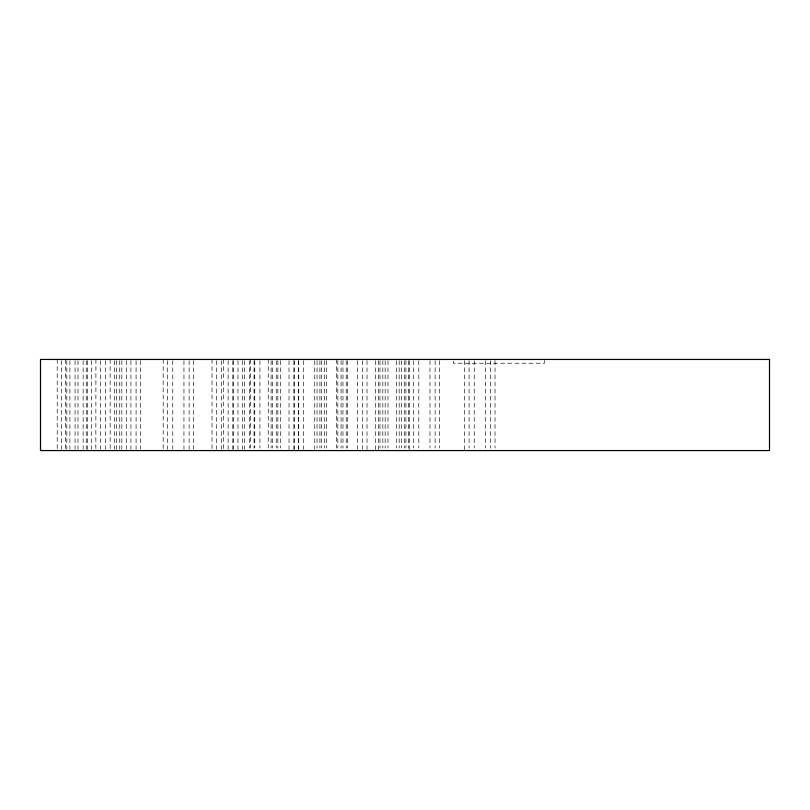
<?xml version="1.0" encoding="UTF-8"?>
<svg xmlns="http://www.w3.org/2000/svg" width="810" height="810" viewBox="0 0 810 810"><rect width="100%" height="100%" fill="white"/><g stroke="black" fill="none" stroke-linecap="round" stroke-linejoin="round"><path stroke-width="0.61" stroke-dasharray="4.05 3.04" d="M544.442 360.389L544.442 363.234L453.317 363.234L453.317 360.389M495.021 360.683L495.021 448.062M490.566 360.683L490.566 448.062M485.423 360.683L485.423 448.062M474.235 360.683L474.235 448.062M469.091 360.683L469.091 448.062M464.646 360.683L464.646 450.562M439.587 360.703L439.587 448.031M435.132 360.703L435.132 448.031M429.988 360.703L429.988 448.031M418.8 360.703L418.8 448.031M413.657 360.703L413.657 448.031M409.202 360.703L409.202 450.562M408.767 360.683L408.767 448.062M405.931 360.703L405.931 448.031M404.322 360.683L404.322 448.062M401.476 360.703L401.476 448.031M399.168 360.683L399.168 448.062M396.333 360.703L396.333 448.031M387.99 360.683L387.99 448.062M385.155 360.703L385.155 448.031M382.836 360.683L382.836 448.062M380.001 360.703L380.001 448.031M378.392 360.683L378.392 450.562M375.556 360.703L375.556 450.562M367.011 360.683L367.011 449.317M362.556 360.683L362.556 449.317M357.412 360.683L357.412 449.317M347.429 360.683L347.429 448.062M346.234 360.683L346.234 448.062M342.974 360.683L342.974 448.062M341.081 360.683L341.081 448.062M337.831 360.683L337.831 448.062M336.636 359.438L336.636 448.062M326.653 360.683L326.653 448.062M324.354 360.683L324.354 448.062M321.499 360.683L321.499 448.062M319.909 360.683L319.909 448.062M317.054 360.683L317.054 448.062M314.756 360.683L314.756 449.317M303.578 360.683L303.578 449.317M298.627 360.683L298.627 449.317M298.424 360.683L298.424 449.317M294.172 360.683L294.172 449.317M293.979 360.683L293.979 450.562M289.028 360.683L289.028 449.317M280.705 360.703L280.705 448.031M277.85 360.683L277.85 448.062M276.25 360.703L276.25 448.031M272.697 360.683L272.697 448.062M271.107 360.703L271.107 448.031M268.252 359.438L268.252 448.062M259.929 360.703L259.929 448.031M254.775 360.703L254.775 448.031M254.067 360.683L254.067 448.062M250.331 359.438L250.331 448.031M249.622 360.683L249.622 448.062M244.468 360.683L244.468 449.317M242.413 360.683L242.413 449.317M237.968 360.683L237.968 449.317M233.29 360.683L233.29 449.317M232.814 360.683L232.814 449.317M228.136 360.683L228.136 449.317M223.692 359.438L223.692 449.317M221.636 360.683L221.636 449.317M216.493 360.683L216.493 449.317M212.038 359.438L212.038 449.317M193.549 360.683L193.549 449.317M189.105 360.683L189.105 449.317M183.951 360.683L183.951 449.317M172.773 360.683L172.773 449.317M167.619 360.683L167.619 449.317M163.174 359.438L163.174 449.317M140.525 360.683L140.525 449.317M136.08 360.683L136.08 449.317M130.936 360.683L130.936 449.317M126.289 360.683L126.289 449.317M121.844 360.683L121.844 449.317M119.748 360.683L119.748 449.317M116.691 360.683L116.691 449.317M114.605 360.683L114.605 449.317M110.15 359.438L110.15 449.317M105.513 360.683L105.513 449.317M100.369 360.683L100.369 449.317M95.914 359.438L95.843 449.317M91.398 360.683L91.398 449.317M87.591 360.683L87.591 449.317M86.245 360.683L86.245 449.317M83.147 360.683L83.147 449.317M77.993 360.683L77.993 449.317M75.067 360.683L75.067 449.317M69.913 360.683L69.913 449.317M66.815 360.683L66.815 449.317M65.468 359.438L65.468 449.317M61.661 360.683L61.661 449.317M57.216 359.438L57.216 449.317"/><path stroke-width="1.21" d="M769.5 359.438L40.5 359.438L40.5 450.562L769.5 450.562L769.5 359.438"/></g></svg>
